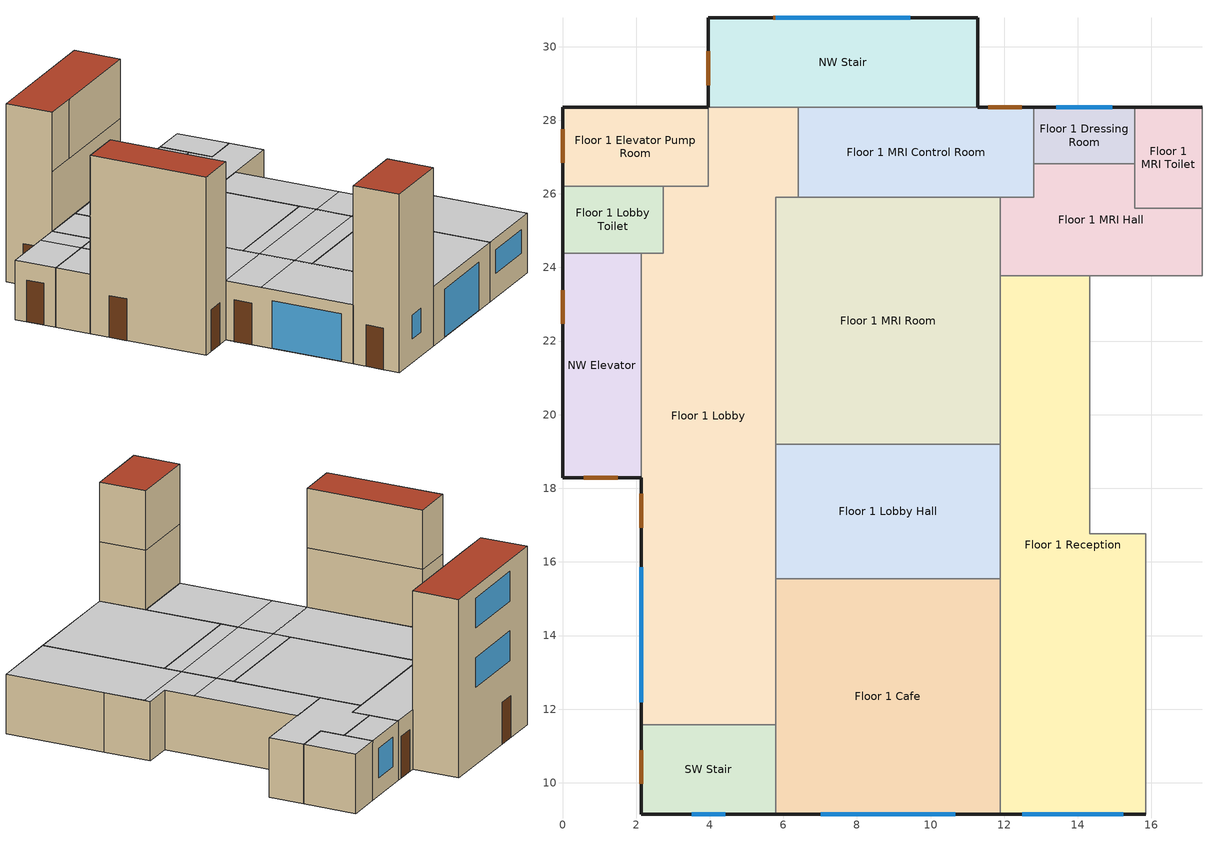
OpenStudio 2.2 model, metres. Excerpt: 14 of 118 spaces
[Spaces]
Floor 1 Lobby
 floor ground: 6.4,28.35 6.4,25.91 5.79,25.91 5.79,11.58 2.13,11.58 2.13,24.38 2.74,24.38 2.74,26.21 3.96,26.21 3.96,28.35 z0
 wall outside: 2.13,18.29 2.13,11.58 z0:3.05
 wall to SW Stair: 2.13,11.58 5.79,11.58 z0:3.05
 wall to Floor 1 MRI Room: 5.79,19.2 5.79,25.91 6.4,25.91 z0:3.05
 wall to Floor 1 Elevator Pump Room: 3.96,28.35 3.96,26.21 2.74,26.21 z0:3.05
 wall to Floor 1 Lobby Toilet: 2.74,26.21 2.74,24.38 2.13,24.38 z0:3.05
 wall to Floor 1 MRI Control Room: 6.4,25.91 6.4,28.35 z0:3.05
 wall to Floor 1 Cafe: 5.79,11.58 5.79,15.54 z0:3.05
 wall to Floor 1 Lobby Hall: 5.79,15.54 5.79,19.2 z0:3.05
 wall to NW Stair: 6.4,28.35 3.96,28.35 z0:3.05
 wall to NW Elevator: 2.13,24.38 2.13,18.29 z0:3.05
 window: 2.13,15.85 2.13,12.19 z0.03:2.46
 door: 2.13,17.85 2.13,16.93 z0:2.13
 ceiling to Floor 2 Work Hall: 5.79,16.46 5.79,18.29 2.13,18.29 2.13,16.46 z3.05
 ceiling to Floor 2 Work: 5.79,18.29 5.79,25.91 6.4,25.91 6.4,28.35 3.96,28.35 3.96,26.21 2.74,26.21 2.74,24.38 2.13,24.38 2.13,18.29 z3.05
 ceiling to Floor 2 Reception: 5.79,11.58 5.79,16.46 2.13,16.46 2.13,11.58 z3.05
SW Stair
 floor ground: 5.79,11.58 5.79,9.14 2.13,9.14 2.13,11.58 z0
 wall outside: 2.13,11.58 2.13,9.14 5.79,9.14 z0:9.14
 wall to Floor 3 Undeveloped 2: 5.79,9.14 5.79,11.58 2.13,11.58 z6.1:9.14
 wall to Floor 1 Cafe: 5.79,9.14 5.79,11.58 z0:3.05
 wall to Floor 2 Reception: 5.79,9.14 5.79,11.58 2.13,11.58 z3.05:6.1
 window: 3.51,9.14 4.42,9.14 z1.22:2.44
 door: 2.13,10.89 2.13,9.97 z0:2.13
 roof outside: 5.79,9.14 5.79,11.58 2.13,11.58 2.13,9.14 z9.14
Floor 1 Lobby Hall
 floor ground: 11.89,19.2 11.89,15.54 5.79,15.54 5.79,19.2 z0
 wall to Floor 1 MRI Room: 11.89,19.2 5.79,19.2 z0:3.05
 wall to Floor 1 Cafe: 5.79,15.54 11.89,15.54 z0:3.05
 wall to Floor 1 Reception: 11.89,15.54 11.89,19.2 z0:3.05
 ceiling to Floor 2 Work Hall: 11.89,16.46 11.89,18.29 5.79,18.29 5.79,16.46 z3.05
 ceiling to Floor 2 Work: 11.89,18.29 11.89,19.2 5.79,19.2 5.79,18.29 z3.05
 ceiling to Floor 2 Reception: 11.89,15.54 11.89,16.46 5.79,16.46 5.79,15.54 z3.05
Floor 1 MRI Hall
 floor ground: 15.54,26.82 15.54,25.6 17.37,25.6 17.37,23.77 11.89,23.77 11.89,25.91 12.8,25.91 12.8,26.82 z0
 wall to Floor 1 MRI Toilet: 17.37,25.6 15.54,25.6 15.54,26.82 z0:3.05
 wall to Floor 1 Dressing Room: 15.54,26.82 12.8,26.82 z0:3.05
 wall to Floor 1 Office: 14.33,23.77 17.37,23.77 z0:3.05
 wall to Floor 1 MRI Room: 11.89,25.91 11.89,23.77 z0:3.05
 wall to Floor 1 MRI Control Room: 12.8,26.82 12.8,25.91 11.89,25.91 z0:3.05
 wall to Floor 1 Reception: 11.89,23.77 14.33,23.77 z0:3.05
 wall to Floor 1 Procedure Room: 17.37,23.77 17.37,25.6 z0:3.05
 ceiling to Floor 2 Work: 17.37,23.77 17.37,25.6 15.54,25.6 15.54,26.82 12.8,26.82 12.8,25.91 11.89,25.91 11.89,23.77 z3.05
NW Elevator
 floor ground: 2.13,24.38 2.13,18.29 0,18.29 0,24.38 z0
 wall outside: 0,24.38 0,18.29 2.13,18.29 z0:9.14
 wall to Floor 3 Office Toilet: 2.13,24.38 0,24.38 z6.1:9.14
 wall to Floor 1 Lobby Toilet: 2.13,24.38 0,24.38 z0:3.05
 wall to Floor 3 Elevator Hall: 2.13,18.29 2.13,24.38 z6.1:9.14
 wall to Floor 2 Work Toilet: 2.13,24.38 0,24.38 z3.05:6.1
 wall to Floor 2 Work: 2.13,18.29 2.13,24.38 z3.05:6.1
 door: 0.58,18.29 1.5,18.29 / 0,23.38 0,22.47 z0:2.13
 roof outside: 2.13,18.29 2.13,24.38 0,24.38 0,18.29 z9.14
Floor 1 Reception
 floor ground: 14.33,23.77 14.33,16.76 15.85,16.76 15.85,9.14 11.89,9.14 11.89,23.77 z0
 wall outside: 11.89,9.14 15.85,9.14 z0:3.05
 wall to Floor 1 Cafe: 11.89,15.54 11.89,9.14 z0:3.05
 wall to Floor 1 Reception Hall: 15.85,14.33 15.85,16.76 z0:3.05
 wall to Floor 1 Office: 15.85,16.76 14.33,16.76 14.33,23.77 z0:3.05
 wall to Floor 1 MRI Room: 11.89,23.77 11.89,19.2 z0:3.05
 wall to Floor 1 Scheduling: 15.85,9.14 15.85,14.33 z0:3.05
 window: 12.5,9.14 15.24,9.14 z1.22:2.44
 ceiling to Floor 2 Work Hall: 15.85,16.46 15.85,16.76 14.33,16.76 14.33,18.29 11.89,18.29 11.89,16.46 z3.05
 ceiling to Floor 2 Reception: 15.85,9.14 15.85,16.46 11.89,16.46 11.89,9.14 z3.05
 ceiling to Floor 2 Work: 14.33,18.29 14.33,23.77 11.89,23.77 11.89,18.29 z3.05
NW Stair
 floor ground: 11.28,30.78 11.28,28.35 3.96,28.35 3.96,30.78 z0
 wall outside: 11.28,28.35 11.28,30.78 3.96,30.78 3.96,28.35 z0:9.14
 wall to Floor 3 Office: 5.79,28.35 11.28,28.35 z6.1:9.14
 wall to Floor 1 MRI Control Room: 6.4,28.35 11.28,28.35 z0:3.05
 wall to Floor 2 Work: 3.96,28.35 11.28,28.35 z3.05:6.1
 wall to Floor 3 Elevator Hall: 3.96,28.35 5.79,28.35 z6.1:9.14
 window: 9.45,30.78 5.79,30.78 z3.96:5.49; 9.45,30.78 5.79,30.78 z7.01:8.53
 door: 3.96,29.87 3.96,28.96 / 6.64,30.78 5.72,30.78 z0:2.13
 roof outside: 11.28,28.35 11.28,30.78 3.96,30.78 3.96,28.35 z9.14
Floor 1 MRI Room
 floor ground: 11.89,25.91 11.89,19.2 5.79,19.2 5.79,25.91 z0
 wall to Floor 1 MRI Control Room: 11.89,25.91 6.4,25.91 z0:3.05
 ceiling to Floor 2 Work: 11.89,19.2 11.89,25.91 5.79,25.91 5.79,19.2 z3.05
Floor 1 Cafe
 floor ground: 11.89,15.54 11.89,9.14 5.79,9.14 5.79,15.54 z0
 wall outside: 5.79,9.14 11.89,9.14 z0:3.05
 window: 7.01,9.14 10.67,9.14 z0.03:2.46
 ceiling to Floor 2 Reception: 11.89,9.14 11.89,15.54 5.79,15.54 5.79,9.14 z3.05
Floor 1 Dressing Room
 floor ground: 15.54,28.35 15.54,26.82 12.8,26.82 12.8,28.35 z0
 wall outside: 15.54,28.35 12.8,28.35 z0:3.05
 wall to Floor 1 MRI Toilet: 15.54,26.82 15.54,28.35 z0:3.05
 wall to Floor 1 MRI Control Room: 12.8,28.35 12.8,26.82 z0:3.05
 window: 14.94,28.35 13.41,28.35 z0.91:2.44
 ceiling to Floor 2 Work: 15.54,26.82 15.54,28.35 12.8,28.35 12.8,26.82 z3.05
Floor 1 Elevator Pump Room
 floor ground: 3.96,28.35 3.96,26.21 0,26.21 0,28.35 z0
 wall outside: 3.96,28.35 0,28.35 0,26.21 z0:3.05
 wall to Floor 1 Lobby Toilet: 0,26.21 2.74,26.21 z0:3.05
 door: 0,27.76 0,26.84 z0:2.13
 ceiling to Floor 2 Work: 3.96,26.21 3.96,28.35 2.74,28.35 2.74,26.21 z3.05
 ceiling to Floor 2 Janitor: 2.74,26.21 2.74,28.35 0,28.35 0,26.21 z3.05
Floor 1 Lobby Toilet
 floor ground: 2.74,26.21 2.74,24.38 0,24.38 0,26.21 z0
 wall outside: 0,26.21 0,24.38 z0:3.05
 ceiling to Floor 2 Work Toilet: 2.74,24.38 2.74,26.21 0,26.21 0,24.38 z3.05
Floor 1 MRI Control Room
 floor ground: 12.8,28.35 12.8,25.91 6.4,25.91 6.4,28.35 z0
 wall outside: 12.8,28.35 11.28,28.35 z0:3.05
 door: 12.48,28.35 11.57,28.35 z0:2.13
 ceiling to Floor 2 Work: 12.8,25.91 12.8,28.35 6.4,28.35 6.4,25.91 z3.05
Floor 1 MRI Toilet
 floor ground: 17.37,28.35 17.37,25.6 15.54,25.6 15.54,28.35 z0
 wall outside: 17.37,28.35 15.54,28.35 z0:3.05
 wall to Floor 1 Procedure Room: 17.37,25.6 17.37,28.35 z0:3.05
 ceiling to Floor 2 Work: 17.37,25.6 17.37,28.35 15.54,28.35 15.54,25.6 z3.05
[Site]
Baltimore Blt Washngtn IntL_MD_USA Design_Conditions: Latitude {deg}=39.17; Longitude {deg}=-76.68; Time Zone {hr}=-5; Elevation {m}=45; Terrain=City
[Building]
DOE Prototype Outpatient: North Axis {deg}=0; Standards Number of Stories=3; Standards Number of Above Ground Stories=3; Standards Building Type=Outpatient
[Space] Building Story=Building Story 1; Part of Total Floor Area=Yes
Name | Space Type | Thermal Zone
Floor 1 Lobby | Outpatient Lobby | TZ-Floor 1 Lobby
SW Stair | Outpatient Stair | TZ-SW Stair
Floor 1 Lobby Hall | Outpatient Hall | TZ-Floor 1 Lobby Hall
Floor 1 Cafe | Outpatient Cafe | TZ-Floor 1 Cafe
Floor 1 Lobby Toilet | Outpatient Toilet | TZ-Floor 1 Lobby Toilet
Floor 1 MRI Hall | Outpatient Hall | TZ-Floor 1 MRI Hall
NW Elevator | Outpatient Stair | TZ-NW Elevator
Floor 1 MRI Toilet | Outpatient Toilet | TZ-Floor 1 MRI Toilet
Floor 1 Reception | Outpatient Reception | TZ-Floor 1 Reception
NW Stair | Outpatient Stair | TZ-NW Stair
Floor 1 Elevator Pump Room | Outpatient ElevatorPumpRoom | TZ-Floor 1 Elevator Pump Room
Floor 1 MRI Room | Outpatient MRI | TZ-Floor 1 MRI Room
Floor 1 MRI Control Room | Outpatient MRI_Control | TZ-Floor 1 MRI Control Room
Floor 1 Dressing Room | Outpatient DressingRoom | TZ-Floor 1 Dressing Room
[BuildingStory]
Building Story 1: Nominal Z Coordinate {m}=0
[ThermalZone] Use Ideal Air Loads=No
TZ-Floor 1 MRI Room; TZ-Floor 1 Lobby Hall; TZ-NW Stair; TZ-Floor 1 MRI Toilet; TZ-Floor 1 Reception; TZ-Floor 1 MRI Hall; TZ-Floor 1 Lobby Toilet; TZ-NW Elevator; TZ-Floor 1 MRI Control Room; TZ-Floor 1 Lobby; TZ-Floor 1 Elevator Pump Room; TZ-Floor 1 Dressing Room; TZ-SW Stair; TZ-Floor 1 Cafe
[Sizing:Zone] Zone Cooling Design Supply Air Temperature Input Method=SupplyAirTemperature; Zone Cooling Design Supply Air Temperature {C}=14; Zone Cooling Design Supply Air Temperature Difference {deltaC}=11.11; Zone Heating Design Supply Air Temperature Input Method=SupplyAirTemperature; Zone Heating Design Supply Air Temperature {C}=40; Zone Heating Design Supply Air Temperature Difference {deltaC}=11.11; Zone Cooling Design Supply Air Humidity Ratio {kg-H2O/kg-air}=0.0085; Zone Heating Design Supply Air Humidity Ratio {kg-H2O/kg-air}=0.008; Cooling Design Air Flow Method=DesignDay; Heating Design Air Flow Method=DesignDay; Account for Dedicated Outdoor Air System=No; Dedicated Outdoor Air System Control Strategy=NeutralSupplyAir; Dedicated Outdoor Air Low Setpoint Temperature for Design {C}=autosize; Dedicated Outdoor Air High Setpoint Temperature for Design {C}=autosize
TZ-Floor 1 Clean; TZ-Floor 2 Conference; TZ-Floor 1 MRI Room; TZ-Floor 2 Exam Hall 4; TZ-Floor 2 Exam 2; TZ-Floor 2 Scheduling 1; TZ-Floor 1 Lobby Hall; TZ-Floor 2 Exam Hall 3; TZ-Floor 1 Nurse Hall; TZ-Floor 2 Office; TZ-Floor 1 Pre-Op Room 2; TZ-Floor 3 Locker; TZ-NE Stair; TZ-Floor 2 Exam Hall 1; TZ-Floor 2 Storage 3; TZ-Floor 1 Sterile Storage; TZ-Floor 1 Utility Janitor; TZ-Floor 2 Exam 9; TZ-Floor 1 Operating Room 1; TZ-Floor 1 Sub-Sterile; TZ-Floor 2 Exam 3; TZ-Floor 1 Pre-Op Toilet; TZ-Floor 3 Physical Therapy 1; TZ-Floor 2 Exam Hall 2; TZ-NW Stair; TZ-Floor 1 Bio Haz; TZ-Floor 1 MRI Toilet; TZ-Floor 1 Soil Work; TZ-Floor 1 Reception; TZ-Floor 3 Physical Therapy 2; TZ-Floor 1 Operating Room 3; TZ-Floor 1 Nurse Janitor; TZ-Floor 2 Reception Hall; TZ-Floor 3 Office Hall; TZ-Floor 1 Electrical Room; TZ-Floor 1 Scrub; TZ-Floor 3 Mechanical Hall; TZ-Floor 1 Soil; TZ-Floor 1 MRI Hall; TZ-Floor 1 IT Hall; TZ-Floor 2 Lounge; TZ-Floor 1 Lobby Toilet; TZ-Floor 1 Soil Hold; TZ-Floor 1 Scheduling; TZ-Floor 3 Office Toilet; TZ-Floor 3 Lounge Toilet; TZ-Floor 2 Nurse Station 2; TZ-Floor 1 Utility Hall; TZ-NW Elevator; TZ-Floor 2 Storage 1; TZ-Floor 1 Sterile Hall; TZ-Floor 1 Nourishment; TZ-Floor 3 Lounge; TZ-Floor 2 Exam Hall 5; TZ-Floor 2 Dictation; TZ-Floor 1 MRI Control Room; TZ-Floor 1 Pre-Op Hall; TZ-Floor 3 Humid; TZ-Floor 1 Lobby; TZ-Floor 2 Exam 7; TZ-Floor 1 Step Down; TZ-Floor 3 Elevator Hall; TZ-Floor 3 Treatment; TZ-Floor 1 Procedure Room; TZ-Floor 2 Reception Toilet; TZ-Floor 2 Exam Hall 6; TZ-Floor 1 Utility Room; TZ-Floor 3 Utility; TZ-Floor 1 Elevator Pump Room; TZ-Floor 2 Storage 2; TZ-Floor 1 Anesthesia; TZ-Floor 2 Utility; TZ-Floor 3 Undeveloped 2; TZ-Floor 1 Recovery Room; TZ-Floor 3 Physical Therapy Toilet; TZ-Floor 1 Reception Hall; TZ-Floor 1 Locker Room; TZ-Floor 2 Nurse Station 1; TZ-Floor 2 Exam 8; TZ-Floor 3 Janitor; TZ-Floor 1 Nurse Station; TZ-Floor 2 X-Ray; TZ-Floor 2 Reception; TZ-Floor 2 Conference Toilet; TZ-Floor 1 Locker Room Hall; TZ-Floor 2 Work Hall; TZ-Floor 1 Lounge; TZ-Floor 1 Dressing Room; TZ-Floor 1 Med Gas; TZ-Floor 1 Vestibule; TZ-Floor 1 Office; TZ-SW Stair; TZ-Floor 1 Cafe; TZ-Floor 2 Exam 1; TZ-Floor 1 Nurse Toilet; TZ-Floor 1 IT Room; TZ-Floor 2 Office Hall; TZ-Floor 1 Storage; TZ-Floor 2 Work Toilet; TZ-Floor 1 Clean Work; TZ-Floor 3 Work; TZ-Floor 2 Janitor; TZ-Floor 2 Work; TZ-Floor 3 Storage 2; TZ-Floor 1 Operating Room 2; TZ-Floor 2 Scheduling 2; TZ-Floor 2 Exam 4; TZ-Floor 3 Storage 1; TZ-Floor 2 Exam 5; TZ-Floor 1 Pre-Op Room 1; TZ-Floor 2 Exam 6; TZ-Floor 1 Humid; TZ-Floor 3 Mechanical; TZ-Floor 1 PACU; TZ-Floor 3 Dressing Room; TZ-Floor 1 Dictation; TZ-Floor 3 Office; TZ-Floor 3 Undeveloped 1
[SpaceType] Standards Building Type=Outpatient
Name | Standards Space Type
Outpatient Cafe | Cafe
Outpatient DressingRoom | DressingRoom
Outpatient ElevatorPumpRoom | ElevatorPumpRoom
Outpatient Hall | Hall
Outpatient Lobby | Lobby
Outpatient MRI | MRI
Outpatient MRI_Control | MRI_Control
Outpatient Stair | Stair
Outpatient Toilet | Toilet
Outpatient Reception | Reception
